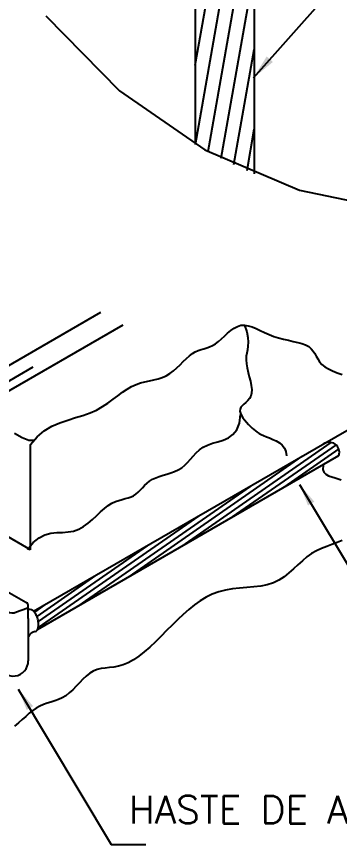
# Model space of a CAD drawing. Header units: millimetres. Extents: x -5710.1 to -5693.2, y -4402.7 to -4381.7.
# Drawn here: x -5700.18 to -5697.84, y -4399.02 to -4393.04 of the extents above; entities that cross this region are included whole.
import ezdxf

# ---------------------------------------------------------------- set-up
doc = ezdxf.new("R2010")
doc.units = ezdxf.units.MM
doc.header["$LTSCALE"] = 10
doc.linetypes.add('DASHEDX2', pattern=[1.5, 1, -0.5])
doc.layers.add('Termotécnica', color=7, linetype='Continuous')
doc.styles.add('r80', font='romans.shx')

# ---------------------------------------------------------------- blocks, each defined once
blk = doc.blocks.new('*X1')
at = {"color": 0}
for p, q in [((5832.583, -2562.81), (5834.8, -2550.236)), ((5832.583, -2557.052), (5833.781, -2550.254)), ((5832.589, -2568.533), (5835.819, -2550.217)), ((5832.743, -2550.385), (5832.763, -2550.273)), ((5833.513, -2569.051), (5836.682, -2551.077)), ((5834.442, -2569.539), (5836.843, -2555.928)), ((5835.377, -2569.997), (5836.843, -2561.686)), ((5836.317, -2570.426), (5836.843, -2567.445))]:
    blk.add_line(p, q, dxfattribs=at)

msp = doc.modelspace()

# ---------------------------------------------------------------- linework, layer by layer
at = {"layer": 'Termotécnica', "color": 2}
for p, q in [((-5698.4654, -4393.4862), (-5697.4455, -4392.3368)), ((-5700.0755, -4396.8928), (-5700.0755, -4396.1324)), ((-5698.1315, -4396.4227), (-5697.4602, -4397.545)), ((-5700.0755, -4396.8928), (-5700.264, -4396.7839)), ((-5700.109, -4397.2733), (-5700.2599, -4397.1873)), ((-5700.091, -4397.3896), (-5700.091, -4397.3004)), ((-5700.1755, -4397.3427), (-5700.1011, -4397.3155)), ((-5700.091, -4397.3896), (-5700.091, -4397.6956)), ((-5700.1627, -4397.8991), (-5699.4914, -4399.0215)), ((-5699.4914, -4399.0215), (-5699.2414, -4399.0215))]:
    msp.add_line(p, q, dxfattribs=at)
at = {"layer": 'Termotécnica', "color": 3}
for p, q in [((-5698.8848, -4392.3606), (-5698.8848, -4393.9654)), ((-5698.4588, -4392.3606), (-5698.4588, -4394.1776)), ((-5700.052, -4397.3379), (-5697.949, -4396.1237)), ((-5700.0239, -4397.4683), (-5697.8472, -4396.2116))]:
    msp.add_line(p, q, dxfattribs=at)
at = {"layer": 'Termotécnica', "color": 1, "linetype": 'DASHEDX2'}
msp.add_line((-5697.949, -4396.1237), (-5695.8429, -4394.9078), dxfattribs=at)
at = {"layer": 'Termotécnica', "color": 1}
for p, q in [((-5700.6051, -4395.7778), (-5699.5658, -4395.1777)), ((-5700.4369, -4395.8648), (-5699.4049, -4395.2689)), ((-5700.4954, -4395.8267), (-5700.0548, -4395.5723)), ((-5697.9059, -4396.1178), (-5698.9902, -4396.8715)), ((-5697.8686, -4396.1357), (-5698.6183, -4396.6568)), ((-5697.8485, -4396.1655), (-5698.2465, -4396.4421)), ((-5698.1169, -4396.2207), (-5699.3621, -4397.0862)), ((-5697.8461, -4396.2076), (-5697.8746, -4396.2274)), ((-5698.4887, -4396.4354), (-5699.7339, -4397.3009)), ((-5698.8606, -4396.6501), (-5700.019, -4397.4553)), ((-5699.2325, -4396.8648), (-5700.0184, -4397.4111)), ((-5699.6043, -4397.0795), (-5700.0287, -4397.3744)), ((-5699.9762, -4397.2942), (-5700.0469, -4397.3433))]:
    msp.add_line(p, q, dxfattribs=at)
at = {"layer": 'Termotécnica', "color": 1, "flags": 128}
msp.add_lwpolyline([(-5699.964, -4393.0376), (-5699.4326, -4393.58), (-5698.8149, -4394.005), (-5698.1332, -4394.2971), (-5697.4123, -4394.4459), (-5696.678, -4394.4459), (-5695.957, -4394.2971), (-5695.2753, -4394.005), (-5694.6576, -4393.58), (-5694.1262, -4393.0376)], dxfattribs=at)
at = {"layer": 'Termotécnica', "color": 2}
for points in [[(-5700.0755, -4396.1324), (-5700.0273, -4396.0771), (-5699.9751, -4396.0342), (-5699.9201, -4396.0013), (-5699.8634, -4395.9762), (-5699.8063, -4395.9564), (-5699.7501, -4395.9395), (-5699.6959, -4395.9234), (-5699.6449, -4395.9056), (-5699.598, -4395.8843), (-5699.555, -4395.86), (-5699.5153, -4395.834), (-5699.4783, -4395.8071), (-5699.4433, -4395.7807), (-5699.4099, -4395.7556), (-5699.3773, -4395.7331), (-5699.3451, -4395.7143), (-5699.3127, -4395.6998), (-5699.2803, -4395.6889), (-5699.248, -4395.6805), (-5699.216, -4395.6735), (-5699.1846, -4395.6668), (-5699.1539, -4395.6592), (-5699.1243, -4395.6497), (-5699.0958, -4395.6372), (-5699.0686, -4395.6208), (-5699.0427, -4395.6013), (-5699.018, -4395.5797), (-5698.9941, -4395.5571), (-5698.9712, -4395.5345), (-5698.9489, -4395.5129), (-5698.9272, -4395.4934), (-5698.9058, -4395.4771), (-5698.8848, -4395.4645), (-5698.864, -4395.4551), (-5698.8433, -4395.4478), (-5698.8227, -4395.4415), (-5698.8021, -4395.4352), (-5698.7815, -4395.4278), (-5698.7607, -4395.4184), (-5698.7396, -4395.4059), (-5698.7183, -4395.3896), (-5698.6967, -4395.3704), (-5698.6746, -4395.3498), (-5698.6521, -4395.3292), (-5698.629, -4395.3097), (-5698.6052, -4395.2929), (-5698.5808, -4395.28), (-5698.5556, -4395.2724), (-5698.5296, -4395.2711), (-5698.5027, -4395.2754), (-5698.4748, -4395.284), (-5698.4458, -4395.2958), (-5698.4157, -4395.3097), (-5698.3845, -4395.3246), (-5698.352, -4395.3392), (-5698.3182, -4395.3525), (-5698.2831, -4395.3636), (-5698.2475, -4395.3728), (-5698.212, -4395.3809), (-5698.1776, -4395.3885), (-5698.1449, -4395.3961), (-5698.1149, -4395.4046), (-5698.0883, -4395.4146), (-5698.0659, -4395.4266), (-5698.0482, -4395.4413), (-5698.0341, -4395.4581), (-5698.0222, -4395.4765), (-5698.0114, -4395.496), (-5698.0001, -4395.5158), (-5697.987, -4395.5355), (-5697.9708, -4395.5544), (-5697.9502, -4395.5719), (-5697.9241, -4395.5877), (-5697.8935, -4395.602), (-5697.8597, -4395.6153), (-5697.824, -4395.6279)], [(-5698.5296, -4395.2711), (-5698.5136, -4395.3202), (-5698.5052, -4395.3609), (-5698.5027, -4395.3947), (-5698.5043, -4395.4235), (-5698.5084, -4395.4489), (-5698.5133, -4395.4726), (-5698.5172, -4395.4962), (-5698.5185, -4395.5215), (-5698.516, -4395.5497), (-5698.5104, -4395.5803), (-5698.5028, -4395.6124), (-5698.4946, -4395.645), (-5698.4868, -4395.6771), (-5698.4808, -4395.7079), (-5698.4776, -4395.7365), (-5698.4785, -4395.7617), (-5698.4842, -4395.7831), (-5698.4939, -4395.8011), (-5698.5063, -4395.8163), (-5698.52, -4395.8296), (-5698.5337, -4395.8416), (-5698.5461, -4395.8531), (-5698.5558, -4395.8648), (-5698.5616, -4395.8774), (-5698.5624, -4395.8915), (-5698.5587, -4395.9069), (-5698.5514, -4395.923), (-5698.5412, -4395.9397), (-5698.5288, -4395.9563), (-5698.5152, -4395.9725), (-5698.5011, -4395.9878), (-5698.4874, -4396.0019), (-5698.4745, -4396.0145), (-5698.4622, -4396.0256), (-5698.45, -4396.0356), (-5698.4373, -4396.0447), (-5698.4236, -4396.0532), (-5698.4085, -4396.0614), (-5698.3913, -4396.0694), (-5698.3716, -4396.0775), (-5698.3492, -4396.0862), (-5698.3251, -4396.096), (-5698.3008, -4396.1075), (-5698.2777, -4396.1215), (-5698.2573, -4396.1386), (-5698.241, -4396.1595), (-5698.2301, -4396.1849), (-5698.2262, -4396.2154)], [(-5700.096, -4396.8916), (-5700.0552, -4396.8409), (-5700.0132, -4396.8069), (-5699.9705, -4396.786), (-5699.9276, -4396.7748), (-5699.8849, -4396.7698), (-5699.8431, -4396.7677), (-5699.8025, -4396.7649), (-5699.7636, -4396.7581), (-5699.7268, -4396.7446), (-5699.6921, -4396.7252), (-5699.6591, -4396.7015), (-5699.6278, -4396.6751), (-5699.5979, -4396.6475), (-5699.5691, -4396.6205), (-5699.5413, -4396.5955), (-5699.5143, -4396.5743), (-5699.4879, -4396.5578), (-5699.4621, -4396.5456), (-5699.4373, -4396.5366), (-5699.4134, -4396.5298), (-5699.3906, -4396.524), (-5699.369, -4396.5184), (-5699.3489, -4396.5117), (-5699.3303, -4396.5031), (-5699.3132, -4396.4917), (-5699.2972, -4396.4779), (-5699.2818, -4396.4624), (-5699.2664, -4396.446), (-5699.2505, -4396.4293), (-5699.2334, -4396.413), (-5699.2147, -4396.3978), (-5699.1937, -4396.3845), (-5699.1702, -4396.3734), (-5699.1445, -4396.364), (-5699.1174, -4396.3556), (-5699.0895, -4396.3474), (-5699.0614, -4396.3387), (-5699.0339, -4396.3286), (-5699.0075, -4396.3164), (-5698.983, -4396.3014), (-5698.9607, -4396.2831), (-5698.94, -4396.2622), (-5698.9199, -4396.2396), (-5698.8995, -4396.2164), (-5698.8779, -4396.1935), (-5698.854, -4396.172), (-5698.8271, -4396.1527), (-5698.796, -4396.1369), (-5698.7605, -4396.1246), (-5698.7222, -4396.1138), (-5698.6833, -4396.1015), (-5698.646, -4396.0848), (-5698.6126, -4396.0608), (-5698.5852, -4396.0267), (-5698.5661, -4395.9795), (-5698.5575, -4395.9163)], [(-5700.1901, -4396.0506), (-5700.1352, -4396.0833), (-5700.0866, -4396.1018), (-5700.0459, -4396.1021)], [(-5697.961, -4396.286), (-5697.9632, -4396.3132), (-5697.9562, -4396.3337), (-5697.9419, -4396.3487), (-5697.9224, -4396.3596), (-5697.8997, -4396.3678), (-5697.8757, -4396.3744), (-5697.8523, -4396.381), (-5697.8317, -4396.3886)], [(-5697.8243, -4396.8265), (-5697.8606, -4396.8417), (-5697.8978, -4396.8556), (-5697.9355, -4396.8693), (-5697.973, -4396.8841), (-5698.0098, -4396.901), (-5698.0451, -4396.9212), (-5698.0788, -4396.9455), (-5698.1112, -4396.9729), (-5698.1432, -4397.0022), (-5698.1754, -4397.032), (-5698.2085, -4397.0612), (-5698.2434, -4397.0884), (-5698.2807, -4397.1124), (-5698.3212, -4397.1318), (-5698.3653, -4397.1457), (-5698.4125, -4397.1553), (-5698.462, -4397.1618), (-5698.513, -4397.1666), (-5698.5646, -4397.1711), (-5698.6162, -4397.1768), (-5698.6669, -4397.1849), (-5698.7159, -4397.197), (-5698.7626, -4397.214), (-5698.8071, -4397.2358), (-5698.8499, -4397.2618), (-5698.8914, -4397.2915), (-5698.9319, -4397.3244), (-5698.9717, -4397.36), (-5699.0114, -4397.3978), (-5699.0513, -4397.4372), (-5699.0916, -4397.4776), (-5699.1322, -4397.5182), (-5699.1729, -4397.5579), (-5699.2134, -4397.5958), (-5699.2535, -4397.631), (-5699.2929, -4397.6624), (-5699.3315, -4397.689), (-5699.3688, -4397.71), (-5699.4049, -4397.7247), (-5699.4396, -4397.7343), (-5699.4729, -4397.7402), (-5699.505, -4397.7441), (-5699.5358, -4397.7474), (-5699.5654, -4397.7517), (-5699.5938, -4397.7585), (-5699.6211, -4397.7693), (-5699.6473, -4397.7852), (-5699.6726, -4397.8055), (-5699.6973, -4397.8287), (-5699.7217, -4397.8538), (-5699.7458, -4397.8795), (-5699.7701, -4397.9044), (-5699.7948, -4397.9274), (-5699.82, -4397.9472), (-5699.846, -4397.963), (-5699.8726, -4397.9753), (-5699.8996, -4397.9853), (-5699.9268, -4397.9939), (-5699.9541, -4398.0023), (-5699.9811, -4398.0115), (-5700.0077, -4398.0224), (-5700.0337, -4398.0362), (-5700.0589, -4398.0536), (-5700.0839, -4398.0739), (-5700.1091, -4398.0964), (-5700.1349, -4398.12), (-5700.1621, -4398.1439), (-5700.191, -4398.1671)]]:
    msp.add_lwpolyline(points, dxfattribs=at)
at = {"layer": 'Termotécnica', "color": 3}
msp.add_arc((-5697.9179, -4396.1906), 0.0738, 343.4713, 125.0199, dxfattribs=at)
at = {"layer": 'Termotécnica', "color": 2}
for centre, radius, start, end in [((-5700.1139, -4397.296), 0.0233, 303.27358, 77.87146), ((-5700.2041, -4397.2808), 0.0681, 237.34405, 294.82251), ((-5700.0779, -4397.3469), 0.0223, 105.11082, 122.20958), ((-5700.0779, -4397.3469), 0.0223, 65.80307, 105.11082), ((-5700.093, -4397.3805), 0.0592, 41.94706, 65.80307), ((-5700.1243, -4397.4087), 0.1013, 26.94663, 41.94706), ((-5700.1787, -4397.4363), 0.1623, 15.11082, 26.94663), ((-5700.1787, -4397.4363), 0.1623, 3.27501, 15.11082), ((-5700.0307, -4397.55), 0.0663, 98.76322, 153.41949), ((-5700.0466, -4397.4628), 0.0223, 285.11082, 324.41857), ((-5700.0766, -4397.4414), 0.0592, 324.41857, 348.27458), ((-5700.1178, -4397.4328), 0.1013, 348.27458, 3.27501), ((-5700.1998, -4397.6969), 0.1088, 193.61657, 0.70942)]:
    msp.add_arc(centre, radius, start, end, dxfattribs=at)
for points in [[(-5698.3694, -4393.331), (-5698.3242, -4393.3706), (-5698.4654, -4393.4862)], [(-5698.0252, -4396.5461), (-5698.071, -4396.5739), (-5698.1315, -4396.4227)], [(-5700.0565, -4398.0226), (-5700.1022, -4398.0504), (-5700.1627, -4397.8991)]]:
    msp.add_solid(points, dxfattribs=at)

# ---------------------------------------------------------------- block references
at = {"layer": 'Termotécnica', "color": 2, "linetype": 'Continuous', "xscale": 0.1, "yscale": 0.1, "zscale": 0.1}
msp.add_blockref('*X1', (-6282.1431, -4137.1125), dxfattribs=at)

# ---------------------------------------------------------------- texts
at = {"layer": 'Termotécnica', "color": 2, "style": 'r80'}
msp.add_text('HASTE DE ATERRAMENTO', height=0.2, dxfattribs=at).set_placement((-5699.3664, -4398.8703))

doc.saveas('drawing.dxf')
